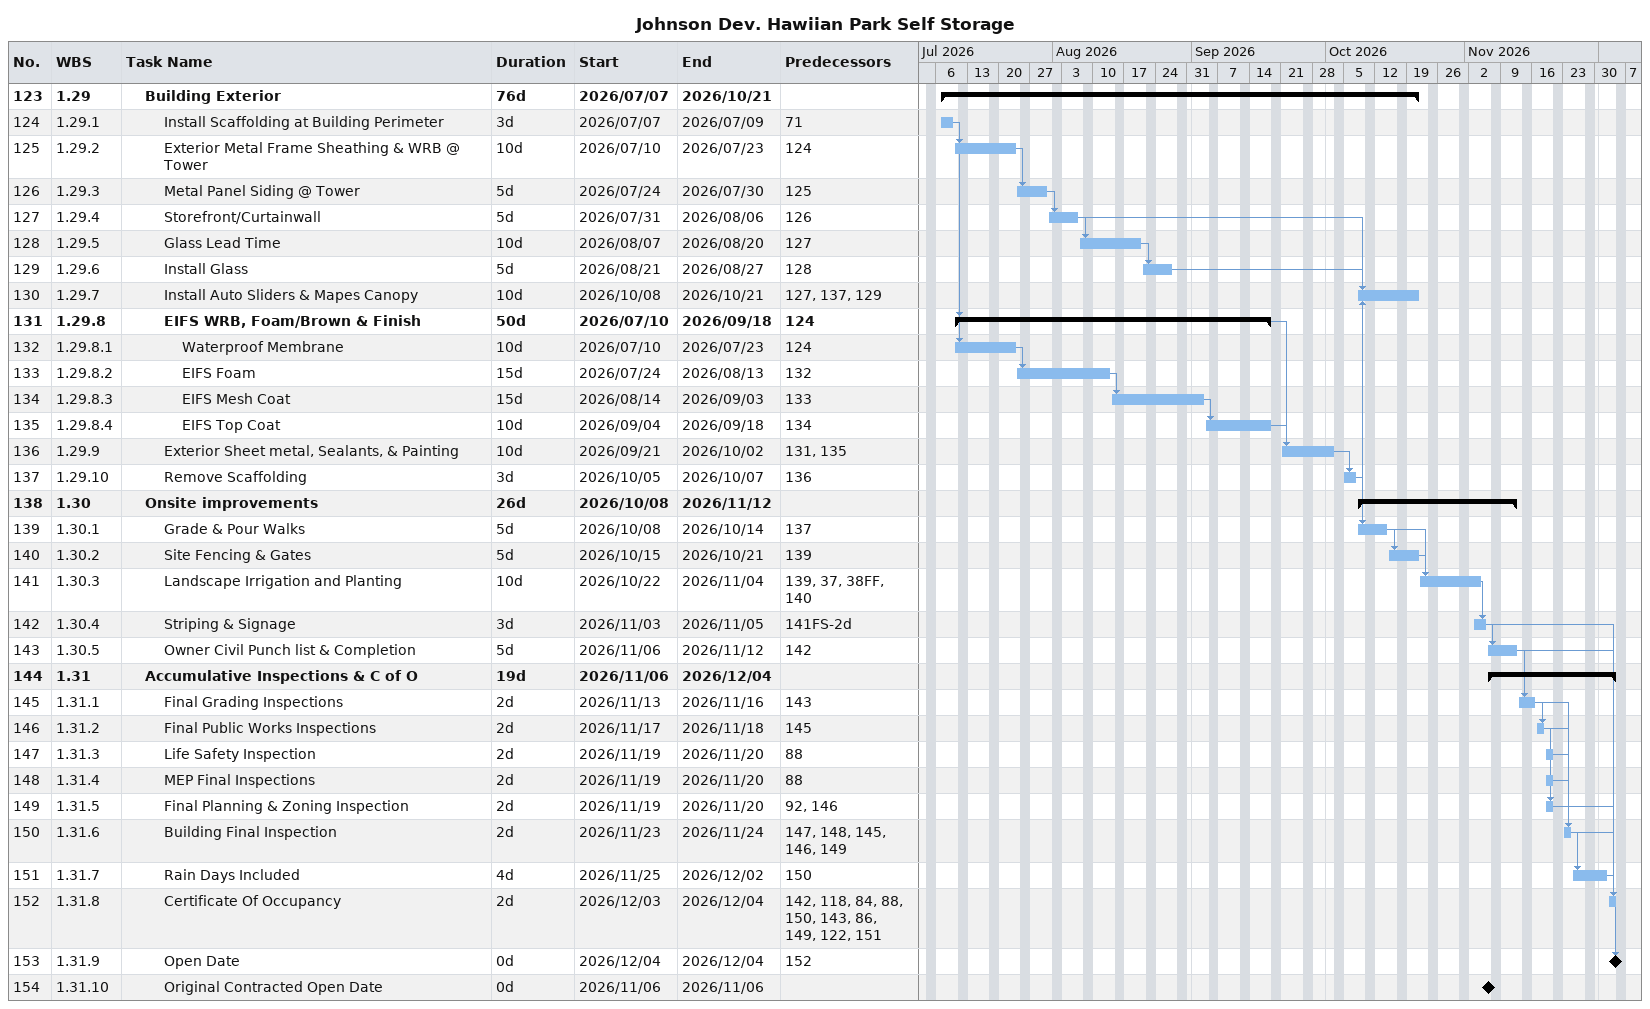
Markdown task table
Johnson Dev. Hawiian Park Self Storage

| ID | WBS | Task | Duration | Start | Finish | Predecessors |
|---|---|---|---|---|---|---|
| 123 | 1.29 | **Building Exterior** | 76d | 2026-07-07 | 2026-10-21 |  |
| 124 | 1.29.1 | Install Scaffolding at Building Perimeter | 3d | 2026-07-07 | 2026-07-09 | 71 |
| 125 | 1.29.2 | Exterior Metal Frame Sheathing & WRB @ Tower | 10d | 2026-07-10 | 2026-07-23 | 124 |
| 126 | 1.29.3 | Metal Panel Siding @ Tower | 5d | 2026-07-24 | 2026-07-30 | 125 |
| 127 | 1.29.4 | Storefront/Curtainwall | 5d | 2026-07-31 | 2026-08-06 | 126 |
| 128 | 1.29.5 | Glass Lead Time | 10d | 2026-08-07 | 2026-08-20 | 127 |
| 129 | 1.29.6 | Install Glass | 5d | 2026-08-21 | 2026-08-27 | 128 |
| 130 | 1.29.7 | Install Auto Sliders & Mapes Canopy | 10d | 2026-10-08 | 2026-10-21 | 127, 137, 129 |
| 131 | 1.29.8 | **EIFS WRB, Foam/Brown & Finish** | 50d | 2026-07-10 | 2026-09-18 | 124 |
| 132 | 1.29.8.1 | Waterproof Membrane | 10d | 2026-07-10 | 2026-07-23 | 124 |
| 133 | 1.29.8.2 | EIFS Foam | 15d | 2026-07-24 | 2026-08-13 | 132 |
| 134 | 1.29.8.3 | EIFS Mesh Coat | 15d | 2026-08-14 | 2026-09-03 | 133 |
| 135 | 1.29.8.4 | EIFS Top Coat | 10d | 2026-09-04 | 2026-09-18 | 134 |
| 136 | 1.29.9 | Exterior Sheet metal, Sealants, & Painting | 10d | 2026-09-21 | 2026-10-02 | 131, 135 |
| 137 | 1.29.10 | Remove Scaffolding | 3d | 2026-10-05 | 2026-10-07 | 136 |
| 138 | 1.30 | **Onsite improvements** | 26d | 2026-10-08 | 2026-11-12 |  |
| 139 | 1.30.1 | Grade & Pour Walks | 5d | 2026-10-08 | 2026-10-14 | 137 |
| 140 | 1.30.2 | Site Fencing & Gates | 5d | 2026-10-15 | 2026-10-21 | 139 |
| 141 | 1.30.3 | Landscape Irrigation and Planting | 10d | 2026-10-22 | 2026-11-04 | 139, 37, 38FF, 140 |
| 142 | 1.30.4 | Striping & Signage | 3d | 2026-11-03 | 2026-11-05 | 141FS-2d |
| 143 | 1.30.5 | Owner Civil Punch list & Completion | 5d | 2026-11-06 | 2026-11-12 | 142 |
| 144 | 1.31 | **Accumulative Inspections & C of O** | 19d | 2026-11-06 | 2026-12-04 |  |
| 145 | 1.31.1 | Final Grading Inspections | 2d | 2026-11-13 | 2026-11-16 | 143 |
| 146 | 1.31.2 | Final Public Works Inspections | 2d | 2026-11-17 | 2026-11-18 | 145 |
| 147 | 1.31.3 | Life Safety Inspection | 2d | 2026-11-19 | 2026-11-20 | 88 |
| 148 | 1.31.4 | MEP Final Inspections | 2d | 2026-11-19 | 2026-11-20 | 88 |
| 149 | 1.31.5 | Final Planning & Zoning Inspection | 2d | 2026-11-19 | 2026-11-20 | 92, 146 |
| 150 | 1.31.6 | Building Final Inspection | 2d | 2026-11-23 | 2026-11-24 | 147, 148, 145, 146, 149 |
| 151 | 1.31.7 | Rain Days Included | 4d | 2026-11-25 | 2026-12-02 | 150 |
| 152 | 1.31.8 | Certificate Of Occupancy | 2d | 2026-12-03 | 2026-12-04 | 142, 118, 84, 88, 150, 143, 86, 149, 122, 151 |
| 153 | 1.31.9 | Open Date | 0d | 2026-12-04 | 2026-12-04 | 152 |
| 154 | 1.31.10 | Original Contracted Open Date | 0d | 2026-11-06 | 2026-11-06 |  |
